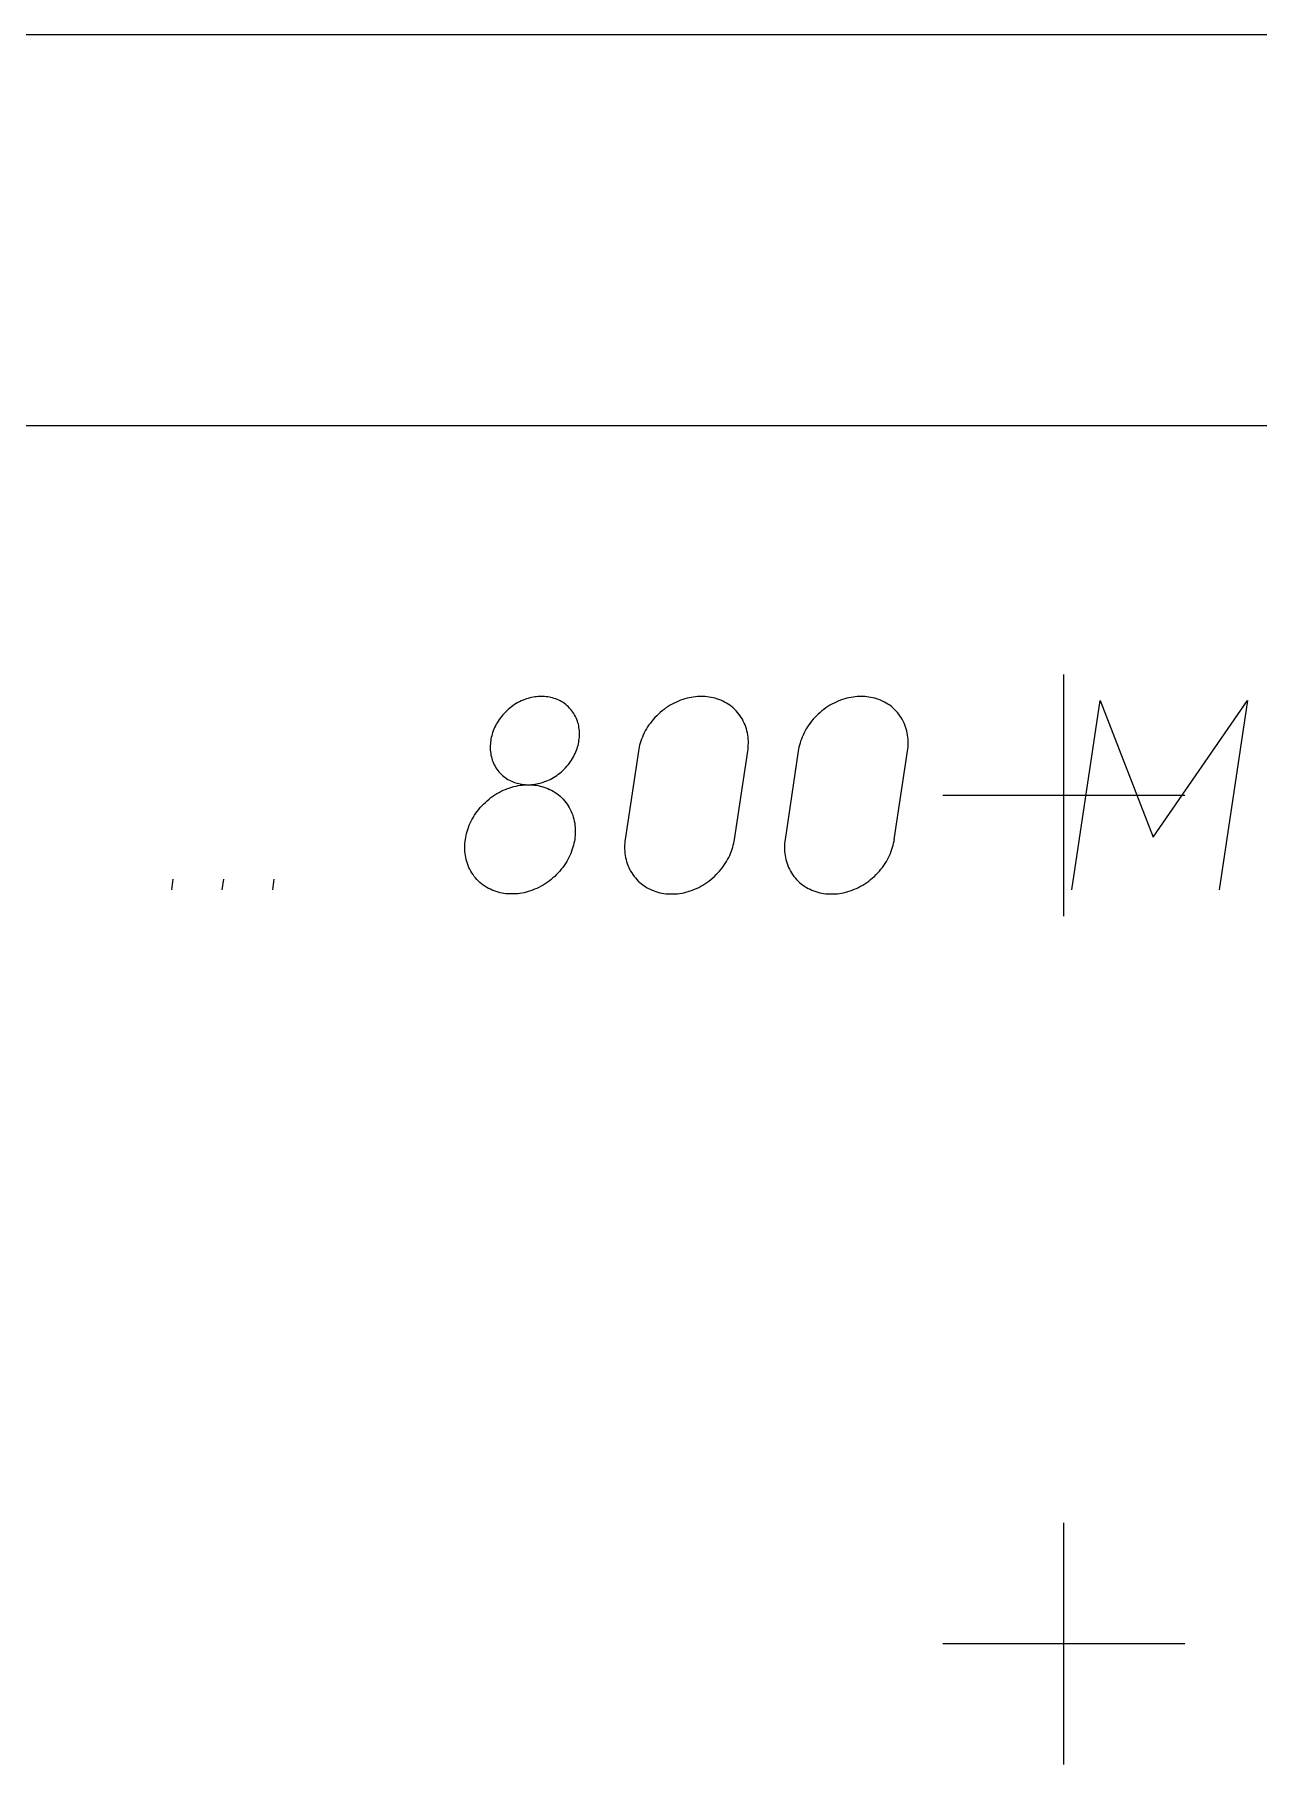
# Model space of a CAD drawing. Header units: millimetres. Extents: x -2 to 483, y -2 to 44.
# Drawn here: x 155.06 to 171.64, y 20.16 to 43.6 of the extents above; entities that cross this region are included whole.
import ezdxf

# ---------------------------------------------------------------- set-up
doc = ezdxf.new("R2010")
doc.units = ezdxf.units.MM
for name, color, linetype in [('Contour', 7, 'CONTINUOUS'), ('Engraving', 7, 'CONTINUOUS'), ('Reference_points', 1, 'CONTINUOUS')]:
    doc.layers.add(name, color=color, linetype=linetype)

msp = doc.modelspace()

# ---------------------------------------------------------------- linework, layer by layer
at = {"layer": 'Contour', "color": 7, "linetype": 'CONTINUOUS'}
msp.add_line((3, 43.6), (480, 43.6), dxfattribs=at)
at = {"layer": 'Engraving', "color": 255, "linetype": 'CONTINUOUS'}
for p, q in [((236.5, 38.3), (101.5, 38.3)), ((161.475, 34.4578), (161.45517, 34.43992)), ((161.49544, 34.47494), (161.475, 34.4578)), ((161.51645, 34.49132), (161.49544, 34.47494)), ((161.53796, 34.50689), (161.51645, 34.49132)), ((161.55993, 34.52162), (161.53796, 34.50689)), ((161.58228, 34.53547), (161.55993, 34.52162)), ((161.60496, 34.54843), (161.58228, 34.53547)), ((161.6279, 34.56047), (161.60496, 34.54843)), ((161.65105, 34.57158), (161.6279, 34.56047)), ((161.67434, 34.58175), (161.65105, 34.57158)), ((161.69772, 34.59097), (161.67434, 34.58175)), ((161.72112, 34.59924), (161.69772, 34.59097)), ((161.74448, 34.60656), (161.72112, 34.59924)), ((161.76776, 34.61295), (161.74448, 34.60656)), ((161.79089, 34.61841), (161.76776, 34.61295)), ((161.81383, 34.62297), (161.79089, 34.61841)), ((161.83654, 34.62664), (161.81383, 34.62297)), ((161.85896, 34.62945), (161.83654, 34.62664)), ((161.88106, 34.63142), (161.85896, 34.62945)), ((161.9028, 34.63258), (161.88106, 34.63142)), ((161.92415, 34.63296), (161.9028, 34.63258)), ((161.924, 34.633), (161.92415, 34.63296)), ((161.94538, 34.63258), (161.92415, 34.63296)), ((161.92415, 34.63296), (161.92415, 34.63296)), ((161.96678, 34.63142), (161.94538, 34.63258)), ((161.98829, 34.62945), (161.96678, 34.63142)), ((162.00987, 34.62664), (161.98829, 34.62945)), ((162.03147, 34.62297), (162.00987, 34.62664)), ((162.05305, 34.61841), (162.03147, 34.62297)), ((162.07454, 34.61295), (162.05305, 34.61841)), ((162.0959, 34.60656), (162.07454, 34.61295)), ((162.11707, 34.59924), (162.0959, 34.60656)), ((162.13798, 34.59097), (162.11707, 34.59924)), ((162.15859, 34.58175), (162.13798, 34.59097)), ((162.17884, 34.57158), (162.15859, 34.58175)), ((162.19865, 34.56047), (162.17884, 34.57158)), ((162.21799, 34.54843), (162.19865, 34.56047)), ((162.23678, 34.53547), (162.21799, 34.54843)), ((162.25497, 34.52162), (162.23678, 34.53547)), ((162.27251, 34.50689), (162.25497, 34.52162)), ((162.28936, 34.49132), (162.27251, 34.50689)), ((162.30545, 34.47494), (162.28936, 34.49132)), ((162.32075, 34.4578), (162.30545, 34.47494)), ((162.33521, 34.43992), (162.32075, 34.4578)), ((163.58438, 34.4576), (163.55837, 34.43732)), ((163.61101, 34.47687), (163.58438, 34.4576)), ((163.63821, 34.49511), (163.61101, 34.47687)), ((163.66588, 34.51226), (163.63821, 34.49511)), ((163.69396, 34.52831), (163.66588, 34.51226)), ((163.72237, 34.54322), (163.69396, 34.52831)), ((163.75103, 34.55697), (163.72237, 34.54322)), ((163.77987, 34.56956), (163.75103, 34.55697)), ((163.80881, 34.58097), (163.77987, 34.56956)), ((163.83777, 34.59121), (163.80881, 34.58097)), ((163.8667, 34.60028), (163.83777, 34.59121)), ((163.89552, 34.60819), (163.8667, 34.60028)), ((163.92416, 34.61495), (163.89552, 34.60819)), ((163.95257, 34.62059), (163.92416, 34.61495)), ((163.98067, 34.62514), (163.95257, 34.62059)), ((164.00844, 34.62861), (163.98067, 34.62514)), ((164.0358, 34.63105), (164.00844, 34.62861)), ((164.06272, 34.63249), (164.0358, 34.63105)), ((164.08915, 34.63296), (164.06272, 34.63249)), ((164.11544, 34.63249), (164.08915, 34.63296)), ((164.08915, 34.63296), (164.08915, 34.63296)), ((164.14193, 34.63105), (164.11544, 34.63249)), ((164.16856, 34.62861), (164.14193, 34.63105)), ((164.19528, 34.62514), (164.16856, 34.62861)), ((164.22202, 34.62059), (164.19528, 34.62514)), ((164.24874, 34.61495), (164.22202, 34.62059)), ((164.27535, 34.60819), (164.24874, 34.61495)), ((164.30179, 34.60028), (164.27535, 34.60819)), ((164.328, 34.59121), (164.30179, 34.60028)), ((164.3539, 34.58097), (164.328, 34.59121)), ((164.37941, 34.56956), (164.3539, 34.58097)), ((164.40448, 34.55697), (164.37941, 34.56956)), ((164.42901, 34.54322), (164.40448, 34.55697)), ((164.45295, 34.52831), (164.42901, 34.54322)), ((164.47621, 34.51226), (164.45295, 34.52831)), ((164.49874, 34.49511), (164.47621, 34.51226)), ((164.52046, 34.47687), (164.49874, 34.49511)), ((164.54131, 34.4576), (164.52046, 34.47687)), ((164.56123, 34.43732), (164.54131, 34.4576)), ((165.74938, 34.4576), (165.72337, 34.43732)), ((165.77601, 34.47687), (165.74938, 34.4576)), ((165.80321, 34.49511), (165.77601, 34.47687)), ((165.83088, 34.51226), (165.80321, 34.49511)), ((165.85896, 34.52831), (165.83088, 34.51226)), ((165.88737, 34.54322), (165.85896, 34.52831)), ((165.91603, 34.55697), (165.88737, 34.54322)), ((165.94487, 34.56956), (165.91603, 34.55697)), ((165.97381, 34.58097), (165.94487, 34.56956)), ((166.00277, 34.59121), (165.97381, 34.58097)), ((166.0317, 34.60028), (166.00277, 34.59121)), ((166.06052, 34.60819), (166.0317, 34.60028)), ((166.08916, 34.61495), (166.06052, 34.60819)), ((166.11757, 34.62059), (166.08916, 34.61495)), ((166.14567, 34.62514), (166.11757, 34.62059)), ((166.17344, 34.62861), (166.14567, 34.62514)), ((166.2008, 34.63105), (166.17344, 34.62861)), ((166.22772, 34.63249), (166.2008, 34.63105)), ((166.25415, 34.63296), (166.22772, 34.63249)), ((166.28044, 34.63249), (166.25415, 34.63296)), ((166.25415, 34.63296), (166.25415, 34.63296)), ((166.30693, 34.63105), (166.28044, 34.63249)), ((166.33356, 34.62861), (166.30693, 34.63105)), ((166.36028, 34.62514), (166.33356, 34.62861)), ((166.38702, 34.62059), (166.36028, 34.62514)), ((166.41374, 34.61495), (166.38702, 34.62059)), ((166.44035, 34.60819), (166.41374, 34.61495)), ((166.46679, 34.60028), (166.44035, 34.60819)), ((166.493, 34.59121), (166.46679, 34.60028)), ((166.5189, 34.58097), (166.493, 34.59121)), ((166.54441, 34.56956), (166.5189, 34.58097)), ((166.56948, 34.55697), (166.54441, 34.56956)), ((166.59401, 34.54322), (166.56948, 34.55697)), ((166.61795, 34.52831), (166.59401, 34.54322)), ((166.64121, 34.51226), (166.61795, 34.52831)), ((166.66374, 34.49511), (166.64121, 34.51226)), ((166.68546, 34.47687), (166.66374, 34.49511)), ((166.70631, 34.4576), (166.68546, 34.47687)), ((166.72623, 34.43732), (166.70631, 34.4576)), ((169.10873, 32.013), (169.49318, 34.576)), ((169.49318, 34.576), (170.21225, 32.72494)), ((170.21225, 32.72494), (171.48663, 34.576)), ((171.48663, 34.576), (171.10218, 32.013)), ((161.29983, 34.2329), (161.28916, 34.21063)), ((161.31142, 34.25506), (161.29983, 34.2329)), ((161.32394, 34.27705), (161.31142, 34.25506)), ((161.33737, 34.29881), (161.32394, 34.27705)), ((161.3517, 34.3203), (161.33737, 34.29881)), ((161.36691, 34.34144), (161.3517, 34.3203)), ((161.38298, 34.36217), (161.36691, 34.34144)), ((161.39988, 34.38244), (161.38298, 34.36217)), ((161.41757, 34.4022), (161.39988, 34.38244)), ((161.43602, 34.42138), (161.41757, 34.4022)), ((161.45517, 34.43992), (161.43602, 34.42138)), ((162.34881, 34.42138), (162.33521, 34.43992)), ((162.3615, 34.4022), (162.34881, 34.42138)), ((162.37327, 34.38244), (162.3615, 34.4022)), ((162.38408, 34.36217), (162.37327, 34.38244)), ((162.39393, 34.34144), (162.38408, 34.36217)), ((162.4028, 34.3203), (162.39393, 34.34144)), ((162.41069, 34.29881), (162.4028, 34.3203)), ((162.41759, 34.27705), (162.41069, 34.29881)), ((162.42351, 34.25506), (162.41759, 34.27705)), ((162.42845, 34.2329), (162.42351, 34.25506)), ((162.43244, 34.21063), (162.42845, 34.2329)), ((163.36266, 34.21926), (163.34603, 34.19231)), ((163.3804, 34.24586), (163.36266, 34.21926)), ((163.39924, 34.27203), (163.3804, 34.24586)), ((163.41913, 34.2977), (163.39924, 34.27203)), ((163.44005, 34.3228), (163.41913, 34.2977)), ((163.46195, 34.34725), (163.44005, 34.3228)), ((163.48479, 34.371), (163.46195, 34.34725)), ((163.50851, 34.39396), (163.48479, 34.371)), ((163.53306, 34.41609), (163.50851, 34.39396)), ((163.55837, 34.43732), (163.53306, 34.41609)), ((164.58018, 34.41609), (164.56123, 34.43732)), ((164.59809, 34.39396), (164.58018, 34.41609)), ((164.61492, 34.371), (164.59809, 34.39396)), ((164.63063, 34.34725), (164.61492, 34.371)), ((164.6452, 34.3228), (164.63063, 34.34725)), ((164.65859, 34.2977), (164.6452, 34.3228)), ((164.67078, 34.27203), (164.65859, 34.2977)), ((164.68177, 34.24586), (164.67078, 34.27203)), ((164.69153, 34.21926), (164.68177, 34.24586)), ((164.70008, 34.19231), (164.69153, 34.21926)), ((165.52766, 34.21926), (165.51103, 34.19231)), ((165.5454, 34.24586), (165.52766, 34.21926)), ((165.56424, 34.27203), (165.5454, 34.24586)), ((165.58413, 34.2977), (165.56424, 34.27203)), ((165.60505, 34.3228), (165.58413, 34.2977)), ((165.62695, 34.34725), (165.60505, 34.3228)), ((165.64979, 34.371), (165.62695, 34.34725)), ((165.67351, 34.39396), (165.64979, 34.371)), ((165.69806, 34.41609), (165.67351, 34.39396)), ((165.72337, 34.43732), (165.69806, 34.41609)), ((166.74518, 34.41609), (166.72623, 34.43732)), ((166.76309, 34.39396), (166.74518, 34.41609)), ((166.77992, 34.371), (166.76309, 34.39396)), ((166.79563, 34.34725), (166.77992, 34.371)), ((166.8102, 34.3228), (166.79563, 34.34725)), ((166.82359, 34.2977), (166.8102, 34.3228)), ((166.83578, 34.27203), (166.82359, 34.2977)), ((166.84677, 34.24586), (166.83578, 34.27203)), ((166.85653, 34.21926), (166.84677, 34.24586)), ((166.86508, 34.19231), (166.85653, 34.21926)), ((161.23152, 33.99206), (161.23022, 33.97026)), ((161.2336, 34.01363), (161.23152, 33.99206)), ((161.23641, 34.03492), (161.2336, 34.01363)), ((161.23998, 34.05622), (161.23641, 34.03492)), ((161.23641, 34.03492), (161.23641, 34.03492)), ((161.24438, 34.07778), (161.23998, 34.05622)), ((161.24962, 34.09959), (161.24438, 34.07778)), ((161.25572, 34.12159), (161.24962, 34.09959)), ((161.26272, 34.14374), (161.25572, 34.12159)), ((161.27061, 34.166), (161.26272, 34.14374)), ((161.27943, 34.18831), (161.27061, 34.166)), ((161.28916, 34.21063), (161.27943, 34.18831)), ((162.41927, 33.97026), (162.42451, 33.99206)), ((162.42451, 33.99206), (162.4289, 34.01363)), ((162.4289, 34.01363), (162.43248, 34.03492)), ((162.43548, 34.18831), (162.43244, 34.21063)), ((162.43248, 34.03492), (162.43529, 34.05622)), ((162.43248, 34.03492), (162.43248, 34.03492)), ((162.43529, 34.05622), (162.43737, 34.07778)), ((162.4376, 34.166), (162.43548, 34.18831)), ((162.43737, 34.07778), (162.43867, 34.09959)), ((162.43882, 34.14374), (162.4376, 34.166)), ((162.43867, 34.09959), (162.43916, 34.12159)), ((162.43916, 34.12159), (162.43882, 34.14374)), ((163.26157, 33.99983), (163.25401, 33.9726)), ((163.27023, 34.02726), (163.26157, 33.99983)), ((163.28001, 34.05482), (163.27023, 34.02726)), ((163.29092, 34.08245), (163.28001, 34.05482)), ((163.30297, 34.11008), (163.29092, 34.08245)), ((163.31618, 34.13765), (163.30297, 34.11008)), ((163.33053, 34.16508), (163.31618, 34.13765)), ((163.34603, 34.19231), (163.33053, 34.16508)), ((164.7074, 34.16508), (164.70008, 34.19231)), ((164.71353, 34.13765), (164.7074, 34.16508)), ((164.71846, 34.11008), (164.71353, 34.13765)), ((164.72222, 34.08245), (164.71846, 34.11008)), ((164.72485, 34.05482), (164.72222, 34.08245)), ((164.72636, 34.02726), (164.72485, 34.05482)), ((164.72618, 33.9726), (164.72679, 33.99983)), ((164.72679, 33.99983), (164.72636, 34.02726)), ((165.42657, 33.99983), (165.41901, 33.9726)), ((165.43523, 34.02726), (165.42657, 33.99983)), ((165.44501, 34.05482), (165.43523, 34.02726)), ((165.45592, 34.08245), (165.44501, 34.05482)), ((165.46797, 34.11008), (165.45592, 34.08245)), ((165.48118, 34.13765), (165.46797, 34.11008)), ((165.49553, 34.16508), (165.48118, 34.13765)), ((165.51103, 34.19231), (165.49553, 34.16508)), ((166.8724, 34.16508), (166.86508, 34.19231)), ((166.87853, 34.13765), (166.8724, 34.16508)), ((166.88346, 34.11008), (166.87853, 34.13765)), ((166.88722, 34.08245), (166.88346, 34.11008)), ((166.88985, 34.05482), (166.88722, 34.08245)), ((166.89136, 34.02726), (166.88985, 34.05482)), ((166.89118, 33.9726), (166.89179, 33.99983)), ((166.89179, 33.99983), (166.89136, 34.02726)), ((161.23022, 33.97026), (161.22972, 33.94826)), ((161.22972, 33.94826), (161.23007, 33.9261)), ((161.23007, 33.9261), (161.23129, 33.90384)), ((161.23129, 33.90384), (161.23341, 33.88153)), ((161.23341, 33.88153), (161.23645, 33.85921)), ((161.23645, 33.85921), (161.24043, 33.83695)), ((161.24043, 33.83695), (161.24538, 33.81479)), ((161.24538, 33.81479), (161.2513, 33.7928)), ((161.2513, 33.7928), (161.2582, 33.77103)), ((161.2582, 33.77103), (161.26609, 33.74955)), ((161.26609, 33.74955), (161.27496, 33.72841)), ((162.30198, 33.72841), (162.31719, 33.74955)), ((162.31719, 33.74955), (162.33152, 33.77103)), ((162.33152, 33.77103), (162.34495, 33.7928)), ((162.34495, 33.7928), (162.35747, 33.81479)), ((162.35747, 33.81479), (162.36906, 33.83695)), ((162.36906, 33.83695), (162.37973, 33.85921)), ((162.37973, 33.85921), (162.38946, 33.88153)), ((162.38946, 33.88153), (162.39827, 33.90384)), ((162.39827, 33.90384), (162.40617, 33.9261)), ((162.40617, 33.9261), (162.41316, 33.94826)), ((162.41316, 33.94826), (162.41927, 33.97026)), ((163.23766, 33.89253), (163.05825, 32.69647)), ((163.24209, 33.9189), (163.23766, 33.89253)), ((163.24753, 33.9456), (163.24209, 33.9189)), ((163.25401, 33.9726), (163.24753, 33.9456)), ((164.539, 32.696), (164.71851, 33.89253)), ((164.71851, 33.89253), (164.72199, 33.9189)), ((164.71851, 33.89253), (164.71851, 33.89253)), ((164.72199, 33.9189), (164.72456, 33.9456)), ((164.72456, 33.9456), (164.72618, 33.9726)), ((165.40266, 33.89253), (165.22325, 32.69647)), ((165.40709, 33.9189), (165.40266, 33.89253)), ((165.41253, 33.9456), (165.40709, 33.9189)), ((165.41901, 33.9726), (165.41253, 33.9456)), ((166.704, 32.696), (166.88351, 33.89253)), ((166.88351, 33.89253), (166.88699, 33.9189)), ((166.88351, 33.89253), (166.88351, 33.89253)), ((166.88699, 33.9189), (166.88956, 33.9456)), ((166.88956, 33.9456), (166.89118, 33.9726)), ((161.27496, 33.72841), (161.28481, 33.70767)), ((161.28481, 33.70767), (161.29562, 33.6874)), ((161.29562, 33.6874), (161.30739, 33.66765)), ((161.30739, 33.66765), (161.32008, 33.64847)), ((161.32008, 33.64847), (161.33367, 33.62992)), ((161.33367, 33.62992), (161.34814, 33.61205)), ((161.34814, 33.61205), (161.36344, 33.5949)), ((161.36344, 33.5949), (161.37953, 33.57853)), ((161.37953, 33.57853), (161.39637, 33.56296)), ((161.39637, 33.56296), (161.41392, 33.54823)), ((161.41392, 33.54823), (161.43211, 33.53437)), ((161.43211, 33.53437), (161.4509, 33.52141)), ((161.4509, 33.52141), (161.47024, 33.50937)), ((162.04099, 33.50937), (162.06393, 33.52141)), ((162.06393, 33.52141), (162.08661, 33.53437)), ((162.08661, 33.53437), (162.10896, 33.54823)), ((162.10896, 33.54823), (162.13092, 33.56296)), ((162.13092, 33.56296), (162.15244, 33.57853)), ((162.15244, 33.57853), (162.17344, 33.5949)), ((162.17344, 33.5949), (162.19389, 33.61205)), ((162.19389, 33.61205), (162.21371, 33.62992)), ((162.21371, 33.62992), (162.23287, 33.64847)), ((162.23287, 33.64847), (162.25132, 33.66765)), ((162.25132, 33.66765), (162.26901, 33.6874)), ((162.26901, 33.6874), (162.28591, 33.70767)), ((162.28591, 33.70767), (162.30198, 33.72841)), ((161.23997, 33.26153), (161.2666, 33.28081)), ((161.2666, 33.28081), (161.2938, 33.29904)), ((161.2938, 33.29904), (161.32147, 33.3162)), ((161.32147, 33.3162), (161.34955, 33.33224)), ((161.34955, 33.33224), (161.37796, 33.34715)), ((161.37796, 33.34715), (161.40662, 33.3609)), ((161.40662, 33.3609), (161.43546, 33.37349)), ((161.43546, 33.37349), (161.4644, 33.3849)), ((161.4644, 33.3849), (161.49336, 33.39514)), ((161.47024, 33.50937), (161.49005, 33.49826)), ((161.49005, 33.49826), (161.51029, 33.4881)), ((161.49336, 33.39514), (161.52229, 33.40421)), ((161.51029, 33.4881), (161.5309, 33.47888)), ((161.52229, 33.40421), (161.55111, 33.41212)), ((161.5309, 33.47888), (161.55182, 33.47061)), ((161.55111, 33.41212), (161.57975, 33.41888)), ((161.55182, 33.47061), (161.57299, 33.46328)), ((161.57299, 33.46328), (161.59435, 33.4569)), ((161.57975, 33.41888), (161.60816, 33.42453)), ((161.59435, 33.4569), (161.61584, 33.45143)), ((161.60816, 33.42453), (161.63626, 33.42907)), ((161.61584, 33.45143), (161.63742, 33.44687)), ((161.63626, 33.42907), (161.66403, 33.43255)), ((161.63742, 33.44687), (161.65902, 33.4432)), ((161.65902, 33.4432), (161.6806, 33.4404)), ((161.66403, 33.43255), (161.69139, 33.43498)), ((161.6806, 33.4404), (161.70211, 33.43843)), ((161.69139, 33.43498), (161.71831, 33.43642)), ((161.70211, 33.43843), (161.7235, 33.43727)), ((161.71831, 33.43642), (161.74474, 33.43689)), ((161.7235, 33.43727), (161.74474, 33.43689)), ((161.74474, 33.43689), (161.76609, 33.43727)), ((161.745, 33.437), (161.74474, 33.43689)), ((161.74474, 33.43689), (161.74474, 33.43689)), ((161.74474, 33.43689), (161.77103, 33.43642)), ((161.74474, 33.43689), (161.74474, 33.43689)), ((161.76609, 33.43727), (161.78783, 33.43843)), ((161.77103, 33.43642), (161.79752, 33.43498)), ((161.78783, 33.43843), (161.80993, 33.4404)), ((161.79752, 33.43498), (161.82415, 33.43255)), ((161.80993, 33.4404), (161.83235, 33.4432)), ((161.82415, 33.43255), (161.85087, 33.42907)), ((161.83235, 33.4432), (161.85506, 33.44687)), ((161.85087, 33.42907), (161.87761, 33.42453)), ((161.85506, 33.44687), (161.878, 33.45143)), ((161.87761, 33.42453), (161.90433, 33.41888)), ((161.878, 33.45143), (161.90113, 33.4569)), ((161.90113, 33.4569), (161.92441, 33.46328)), ((161.90433, 33.41888), (161.93094, 33.41212)), ((161.92441, 33.46328), (161.94777, 33.47061)), ((161.93094, 33.41212), (161.95738, 33.40421)), ((161.94777, 33.47061), (161.97117, 33.47888)), ((161.95738, 33.40421), (161.98359, 33.39514)), ((161.97117, 33.47888), (161.99455, 33.4881)), ((161.98359, 33.39514), (162.00949, 33.3849)), ((161.99455, 33.4881), (162.01784, 33.49826)), ((162.00949, 33.3849), (162.035, 33.37349)), ((162.01784, 33.49826), (162.04099, 33.50937)), ((162.035, 33.37349), (162.06007, 33.3609)), ((162.06007, 33.3609), (162.0846, 33.34715)), ((162.0846, 33.34715), (162.10854, 33.33224)), ((162.10854, 33.33224), (162.1318, 33.3162)), ((162.1318, 33.3162), (162.15433, 33.29904)), ((162.15433, 33.29904), (162.17605, 33.28081)), ((162.17605, 33.28081), (162.1969, 33.26153)), ((161.01825, 33.02319), (161.03599, 33.04979)), ((161.03599, 33.04979), (161.05483, 33.07596)), ((161.05483, 33.07596), (161.07472, 33.10163)), ((161.07472, 33.10163), (161.09564, 33.12673)), ((161.09564, 33.12673), (161.11754, 33.15119)), ((161.11754, 33.15119), (161.14038, 33.17493)), ((161.14038, 33.17493), (161.1641, 33.1979)), ((161.1641, 33.1979), (161.18865, 33.22002)), ((161.18865, 33.22002), (161.21396, 33.24125)), ((161.21396, 33.24125), (161.23997, 33.26153)), ((162.1969, 33.26153), (162.21682, 33.24125)), ((162.21682, 33.24125), (162.23577, 33.22002)), ((162.23577, 33.22002), (162.25368, 33.1979)), ((162.25368, 33.1979), (162.27051, 33.17493)), ((162.27051, 33.17493), (162.28622, 33.15119)), ((162.28622, 33.15119), (162.30079, 33.12673)), ((162.30079, 33.12673), (162.31418, 33.10163)), ((162.31418, 33.10163), (162.32637, 33.07596)), ((162.32637, 33.07596), (162.33736, 33.04979)), ((162.33736, 33.04979), (162.34712, 33.02319)), ((160.91716, 32.80377), (160.92582, 32.8312)), ((160.92582, 32.8312), (160.9356, 32.85875)), ((160.9356, 32.85875), (160.94651, 32.88638)), ((160.94651, 32.88638), (160.95856, 32.91401)), ((160.95856, 32.91401), (160.97177, 32.94158)), ((160.97177, 32.94158), (160.98612, 32.96901)), ((160.98612, 32.96901), (161.00162, 32.99624)), ((161.00162, 32.99624), (161.01825, 33.02319)), ((162.34712, 33.02319), (162.35567, 32.99624)), ((162.35567, 32.99624), (162.36299, 32.96901)), ((162.36299, 32.96901), (162.36912, 32.94158)), ((162.36912, 32.94158), (162.37405, 32.91401)), ((162.37405, 32.91401), (162.37781, 32.88638)), ((162.37781, 32.88638), (162.38044, 32.85875)), ((162.38044, 32.85875), (162.38195, 32.8312)), ((162.38195, 32.8312), (162.38238, 32.80377)), ((160.88497, 32.58917), (160.88559, 32.6164)), ((160.8854, 32.56174), (160.88497, 32.58917)), ((160.88559, 32.6164), (160.8872, 32.6434)), ((160.8872, 32.6434), (160.88977, 32.6701)), ((160.88977, 32.6701), (160.89325, 32.69647)), ((160.89325, 32.69647), (160.89768, 32.72283)), ((160.89325, 32.69647), (160.89325, 32.69647)), ((160.89768, 32.72283), (160.90312, 32.74953)), ((160.90312, 32.74953), (160.9096, 32.77653)), ((160.9096, 32.77653), (160.91716, 32.80377)), ((162.35019, 32.58916), (162.34153, 32.56174)), ((162.35775, 32.6164), (162.35019, 32.58916)), ((162.36423, 32.6434), (162.35775, 32.6164)), ((162.36967, 32.6701), (162.36423, 32.6434)), ((162.3741, 32.69647), (162.36967, 32.6701)), ((162.37758, 32.72283), (162.3741, 32.69647)), ((162.3741, 32.69647), (162.3741, 32.69647)), ((162.38015, 32.74953), (162.37758, 32.72283)), ((162.38177, 32.77653), (162.38015, 32.74953)), ((162.38238, 32.80377), (162.38177, 32.77653)), ((163.05059, 32.6164), (163.04997, 32.58917)), ((163.04997, 32.58917), (163.0504, 32.56174)), ((163.0522, 32.6434), (163.05059, 32.6164)), ((163.05477, 32.6701), (163.0522, 32.6434)), ((163.05825, 32.69647), (163.05477, 32.6701)), ((163.05825, 32.69647), (163.05825, 32.69647)), ((164.50653, 32.56174), (164.51519, 32.58917)), ((164.51519, 32.58917), (164.52275, 32.6164)), ((164.52275, 32.6164), (164.52923, 32.6434)), ((164.52923, 32.6434), (164.53467, 32.6701)), ((164.53467, 32.6701), (164.5391, 32.69647)), ((165.21559, 32.6164), (165.21497, 32.58917)), ((165.21497, 32.58917), (165.2154, 32.56174)), ((165.2172, 32.6434), (165.21559, 32.6164)), ((165.21977, 32.6701), (165.2172, 32.6434)), ((165.22325, 32.69647), (165.21977, 32.6701)), ((165.22325, 32.69647), (165.22325, 32.69647)), ((166.67153, 32.56174), (166.68019, 32.58917)), ((166.68019, 32.58917), (166.68775, 32.6164)), ((166.68775, 32.6164), (166.69423, 32.6434)), ((166.69423, 32.6434), (166.69967, 32.6701)), ((166.69967, 32.6701), (166.7041, 32.69647)), ((160.88691, 32.53418), (160.8854, 32.56174)), ((160.88954, 32.50655), (160.88691, 32.53418)), ((160.8933, 32.47892), (160.88954, 32.50655)), ((160.89823, 32.45135), (160.8933, 32.47892)), ((160.90436, 32.42392), (160.89823, 32.45135)), ((160.91169, 32.39669), (160.90436, 32.42392)), ((160.92023, 32.36974), (160.91169, 32.39669)), ((160.92999, 32.34314), (160.92023, 32.36974)), ((160.94098, 32.31697), (160.92999, 32.34314)), ((162.23136, 32.34314), (162.21253, 32.31697)), ((162.2491, 32.36974), (162.23136, 32.34314)), ((162.26573, 32.39669), (162.2491, 32.36974)), ((162.28123, 32.42392), (162.26573, 32.39669)), ((162.29558, 32.45135), (162.28123, 32.42392)), ((162.30879, 32.47892), (162.29558, 32.45135)), ((162.32084, 32.50655), (162.30879, 32.47892)), ((162.33175, 32.53418), (162.32084, 32.50655)), ((162.34153, 32.56174), (162.33175, 32.53418)), ((163.0504, 32.56174), (163.05191, 32.53418)), ((163.05191, 32.53418), (163.05454, 32.50655)), ((163.05454, 32.50655), (163.0583, 32.47892)), ((163.0583, 32.47892), (163.06323, 32.45135)), ((163.06323, 32.45135), (163.06936, 32.42392)), ((163.06936, 32.42392), (163.07669, 32.39669)), ((163.07669, 32.39669), (163.08523, 32.36974)), ((163.08523, 32.36974), (163.09499, 32.34314)), ((163.09499, 32.34314), (163.10598, 32.31697)), ((164.37753, 32.31697), (164.39636, 32.34314)), ((164.39636, 32.34314), (164.4141, 32.36974)), ((164.4141, 32.36974), (164.43073, 32.39669)), ((164.43073, 32.39669), (164.44623, 32.42392)), ((164.44623, 32.42392), (164.46058, 32.45135)), ((164.46058, 32.45135), (164.47379, 32.47892)), ((164.47379, 32.47892), (164.48584, 32.50655)), ((164.48584, 32.50655), (164.49675, 32.53418)), ((164.49675, 32.53418), (164.50653, 32.56174)), ((165.2154, 32.56174), (165.21691, 32.53418)), ((165.21691, 32.53418), (165.21954, 32.50655)), ((165.21954, 32.50655), (165.2233, 32.47892)), ((165.2233, 32.47892), (165.22823, 32.45135)), ((165.22823, 32.45135), (165.23436, 32.42392)), ((165.23436, 32.42392), (165.24169, 32.39669)), ((165.24169, 32.39669), (165.25023, 32.36974)), ((165.25023, 32.36974), (165.25999, 32.34314)), ((165.25999, 32.34314), (165.27098, 32.31697)), ((166.54253, 32.31697), (166.56136, 32.34314)), ((166.56136, 32.34314), (166.5791, 32.36974)), ((166.5791, 32.36974), (166.59573, 32.39669)), ((166.59573, 32.39669), (166.61123, 32.42392)), ((166.61123, 32.42392), (166.62558, 32.45135)), ((166.62558, 32.45135), (166.63879, 32.47892)), ((166.63879, 32.47892), (166.65084, 32.50655)), ((166.65084, 32.50655), (166.66175, 32.53418)), ((166.66175, 32.53418), (166.67153, 32.56174)), ((156.91573, 32.013), (156.93709, 32.15539)), ((157.59973, 32.013), (157.62109, 32.15539)), ((158.28373, 32.013), (158.30509, 32.15539)), ((160.95317, 32.2913), (160.94098, 32.31697)), ((160.96656, 32.2662), (160.95317, 32.2913)), ((160.98113, 32.24174), (160.96656, 32.2662)), ((160.99684, 32.218), (160.98113, 32.24174)), ((161.01368, 32.19504), (160.99684, 32.218)), ((161.03158, 32.17291), (161.01368, 32.19504)), ((161.05053, 32.15168), (161.03158, 32.17291)), ((161.07045, 32.1314), (161.05053, 32.15168)), ((161.0913, 32.11213), (161.07045, 32.1314)), ((161.11302, 32.09389), (161.0913, 32.11213)), ((162.00075, 32.11213), (161.97355, 32.09389)), ((162.02738, 32.1314), (162.00075, 32.11213)), ((162.05339, 32.15168), (162.02738, 32.1314)), ((162.0787, 32.17291), (162.05339, 32.15168)), ((162.10325, 32.19504), (162.0787, 32.17291)), ((162.12697, 32.218), (162.10325, 32.19504)), ((162.14981, 32.24174), (162.12697, 32.218)), ((162.17171, 32.2662), (162.14981, 32.24174)), ((162.19263, 32.2913), (162.17171, 32.2662)), ((162.21253, 32.31697), (162.19263, 32.2913)), ((163.10598, 32.31697), (163.11817, 32.2913)), ((163.11817, 32.2913), (163.13156, 32.2662)), ((163.13156, 32.2662), (163.14613, 32.24175)), ((163.14613, 32.24175), (163.16184, 32.218)), ((163.16184, 32.218), (163.17868, 32.19504)), ((163.17868, 32.19504), (163.19658, 32.17291)), ((163.19658, 32.17291), (163.21553, 32.15168)), ((163.21553, 32.15168), (163.23545, 32.1314)), ((163.23545, 32.1314), (163.2563, 32.11213)), ((163.2563, 32.11213), (163.27802, 32.09389)), ((164.13856, 32.09389), (164.16575, 32.11213)), ((164.16575, 32.11213), (164.19238, 32.1314)), ((164.19238, 32.1314), (164.21839, 32.15168)), ((164.21839, 32.15168), (164.2437, 32.17291)), ((164.2437, 32.17291), (164.26825, 32.19504)), ((164.26825, 32.19504), (164.29197, 32.218)), ((164.29197, 32.218), (164.31481, 32.24175)), ((164.31481, 32.24175), (164.33671, 32.2662)), ((164.33671, 32.2662), (164.35763, 32.2913)), ((164.35763, 32.2913), (164.37753, 32.31697)), ((165.27098, 32.31697), (165.28317, 32.2913)), ((165.28317, 32.2913), (165.29656, 32.2662)), ((165.29656, 32.2662), (165.31113, 32.24175)), ((165.31113, 32.24175), (165.32684, 32.218)), ((165.32684, 32.218), (165.34368, 32.19504)), ((165.34368, 32.19504), (165.36158, 32.17291)), ((165.36158, 32.17291), (165.38053, 32.15168)), ((165.38053, 32.15168), (165.40045, 32.1314)), ((165.40045, 32.1314), (165.4213, 32.11213)), ((165.4213, 32.11213), (165.44302, 32.09389)), ((166.30356, 32.09389), (166.33075, 32.11213)), ((166.33075, 32.11213), (166.35738, 32.1314)), ((166.35738, 32.1314), (166.38339, 32.15168)), ((166.38339, 32.15168), (166.4087, 32.17291)), ((166.4087, 32.17291), (166.43325, 32.19504)), ((166.43325, 32.19504), (166.45697, 32.218)), ((166.45697, 32.218), (166.47981, 32.24175)), ((166.47981, 32.24175), (166.50171, 32.2662)), ((166.50171, 32.2662), (166.52263, 32.2913)), ((166.52263, 32.2913), (166.54253, 32.31697)), ((161.13555, 32.07674), (161.11302, 32.09389)), ((161.15882, 32.06069), (161.13555, 32.07674)), ((161.18275, 32.04578), (161.15882, 32.06069)), ((161.20729, 32.03203), (161.18275, 32.04578)), ((161.23235, 32.01944), (161.20729, 32.03203)), ((161.25786, 32.00803), (161.23235, 32.01944)), ((161.28376, 31.99779), (161.25786, 32.00803)), ((161.30997, 31.98872), (161.28376, 31.99779)), ((161.33641, 31.98081), (161.30997, 31.98872)), ((161.36303, 31.97405), (161.33641, 31.98081)), ((161.38974, 31.96841), (161.36303, 31.97405)), ((161.41648, 31.96386), (161.38974, 31.96841)), ((161.4432, 31.96039), (161.41648, 31.96386)), ((161.46983, 31.95795), (161.4432, 31.96039)), ((161.49632, 31.95651), (161.46983, 31.95795)), ((161.52261, 31.95604), (161.49632, 31.95651)), ((161.54905, 31.95651), (161.52261, 31.95604)), ((161.523, 31.956), (161.52261, 31.95604)), ((161.52261, 31.95604), (161.52261, 31.95604)), ((161.57596, 31.95795), (161.54905, 31.95651)), ((161.60333, 31.96039), (161.57596, 31.95795)), ((161.63109, 31.96386), (161.60333, 31.96039)), ((161.6592, 31.96841), (161.63109, 31.96386)), ((161.6876, 31.97405), (161.6592, 31.96841)), ((161.71624, 31.98081), (161.6876, 31.97405)), ((161.74506, 31.98872), (161.71624, 31.98081)), ((161.77399, 31.99779), (161.74506, 31.98872)), ((161.80296, 32.00803), (161.77399, 31.99779)), ((161.8319, 32.01944), (161.80296, 32.00803)), ((161.86073, 32.03203), (161.8319, 32.01944)), ((161.8894, 32.04578), (161.86073, 32.03203)), ((161.9178, 32.06069), (161.8894, 32.04578)), ((161.94588, 32.07674), (161.9178, 32.06069)), ((161.97355, 32.09389), (161.94588, 32.07674)), ((163.27802, 32.09389), (163.30055, 32.07674)), ((163.30055, 32.07674), (163.32382, 32.06069)), ((163.32382, 32.06069), (163.34775, 32.04578)), ((163.34775, 32.04578), (163.37229, 32.03203)), ((163.37229, 32.03203), (163.39735, 32.01944)), ((163.39735, 32.01944), (163.42286, 32.00803)), ((163.42286, 32.00803), (163.44876, 31.99779)), ((163.44876, 31.99779), (163.47497, 31.98872)), ((163.47497, 31.98872), (163.50141, 31.98081)), ((163.50141, 31.98081), (163.52803, 31.97405)), ((163.52803, 31.97405), (163.55474, 31.96841)), ((163.55474, 31.96841), (163.58148, 31.96386)), ((163.58148, 31.96386), (163.6082, 31.96039)), ((163.6082, 31.96039), (163.63483, 31.95795)), ((163.63483, 31.95795), (163.66132, 31.95651)), ((163.66132, 31.95651), (163.68761, 31.95604)), ((163.68761, 31.95604), (163.71405, 31.95651)), ((163.68761, 31.95604), (163.68761, 31.95604)), ((163.71405, 31.95651), (163.74096, 31.95795)), ((163.74096, 31.95795), (163.76833, 31.96039)), ((163.76833, 31.96039), (163.79609, 31.96386)), ((163.79609, 31.96386), (163.8242, 31.96841)), ((163.8242, 31.96841), (163.8526, 31.97405)), ((163.8526, 31.97405), (163.88124, 31.98081)), ((163.88124, 31.98081), (163.91006, 31.98872)), ((163.91006, 31.98872), (163.93899, 31.99779)), ((163.93899, 31.99779), (163.96796, 32.00803)), ((163.96796, 32.00803), (163.9969, 32.01944)), ((163.9969, 32.01944), (164.02573, 32.03203)), ((164.02573, 32.03203), (164.0544, 32.04578)), ((164.0544, 32.04578), (164.0828, 32.06069)), ((164.0828, 32.06069), (164.11088, 32.07674)), ((164.11088, 32.07674), (164.13856, 32.09389)), ((165.44302, 32.09389), (165.46555, 32.07674)), ((165.46555, 32.07674), (165.48882, 32.06069)), ((165.48882, 32.06069), (165.51275, 32.04578)), ((165.51275, 32.04578), (165.53729, 32.03203)), ((165.53729, 32.03203), (165.56235, 32.01944)), ((165.56235, 32.01944), (165.58786, 32.00803)), ((165.58786, 32.00803), (165.61376, 31.99779)), ((165.61376, 31.99779), (165.63997, 31.98872)), ((165.63997, 31.98872), (165.66641, 31.98081)), ((165.66641, 31.98081), (165.69303, 31.97405)), ((165.69303, 31.97405), (165.71974, 31.96841)), ((165.71974, 31.96841), (165.74648, 31.96386)), ((165.74648, 31.96386), (165.7732, 31.96039)), ((165.7732, 31.96039), (165.79983, 31.95795)), ((165.79983, 31.95795), (165.82632, 31.95651)), ((165.82632, 31.95651), (165.85261, 31.95604)), ((165.85261, 31.95604), (165.87905, 31.95651)), ((165.85261, 31.95604), (165.85261, 31.95604)), ((165.87905, 31.95651), (165.90596, 31.95795)), ((165.90596, 31.95795), (165.93333, 31.96039)), ((165.93333, 31.96039), (165.96109, 31.96386)), ((165.96109, 31.96386), (165.9892, 31.96841)), ((165.9892, 31.96841), (166.0176, 31.97405)), ((166.0176, 31.97405), (166.04624, 31.98081)), ((166.04624, 31.98081), (166.07506, 31.98872)), ((166.07506, 31.98872), (166.10399, 31.99779)), ((166.10399, 31.99779), (166.13296, 32.00803)), ((166.13296, 32.00803), (166.1619, 32.01944)), ((166.1619, 32.01944), (166.19073, 32.03203)), ((166.19073, 32.03203), (166.2194, 32.04578)), ((166.2194, 32.04578), (166.2478, 32.06069)), ((166.2478, 32.06069), (166.27588, 32.07674)), ((166.27588, 32.07674), (166.30356, 32.09389))]:
    msp.add_line(p, q, dxfattribs=at)
at = {"layer": 'Reference_points', "color": 1, "linetype": 'CONTINUOUS'}
for p, q in [((169, 31.656), (169, 34.93)), ((167.363, 33.293), (170.637, 33.293)), ((169, 20.163), (169, 23.437)), ((169, 20.163), (169, 23.437)), ((167.363, 21.8), (170.637, 21.8)), ((167.363, 21.8), (170.637, 21.8))]:
    msp.add_line(p, q, dxfattribs=at)

doc.saveas('drawing.dxf')
